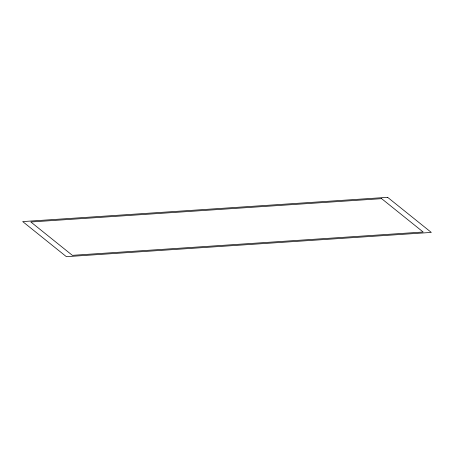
<?xml version="1.0" encoding="UTF-8"?>
<svg xmlns="http://www.w3.org/2000/svg" width="454" height="454" viewBox="0 0 454 454"><rect width="100%" height="100%" fill="white"/><g stroke="black" fill="none" stroke-linecap="round" stroke-linejoin="round"><path stroke-width="0.68" d="M387.603 197.32L22.7 221.58L66.397 256.68L431.3 232.42L387.603 197.32M381.632 198.659L30.844 221.983L72.368 255.341L423.156 232.017L381.632 198.659"/></g></svg>
